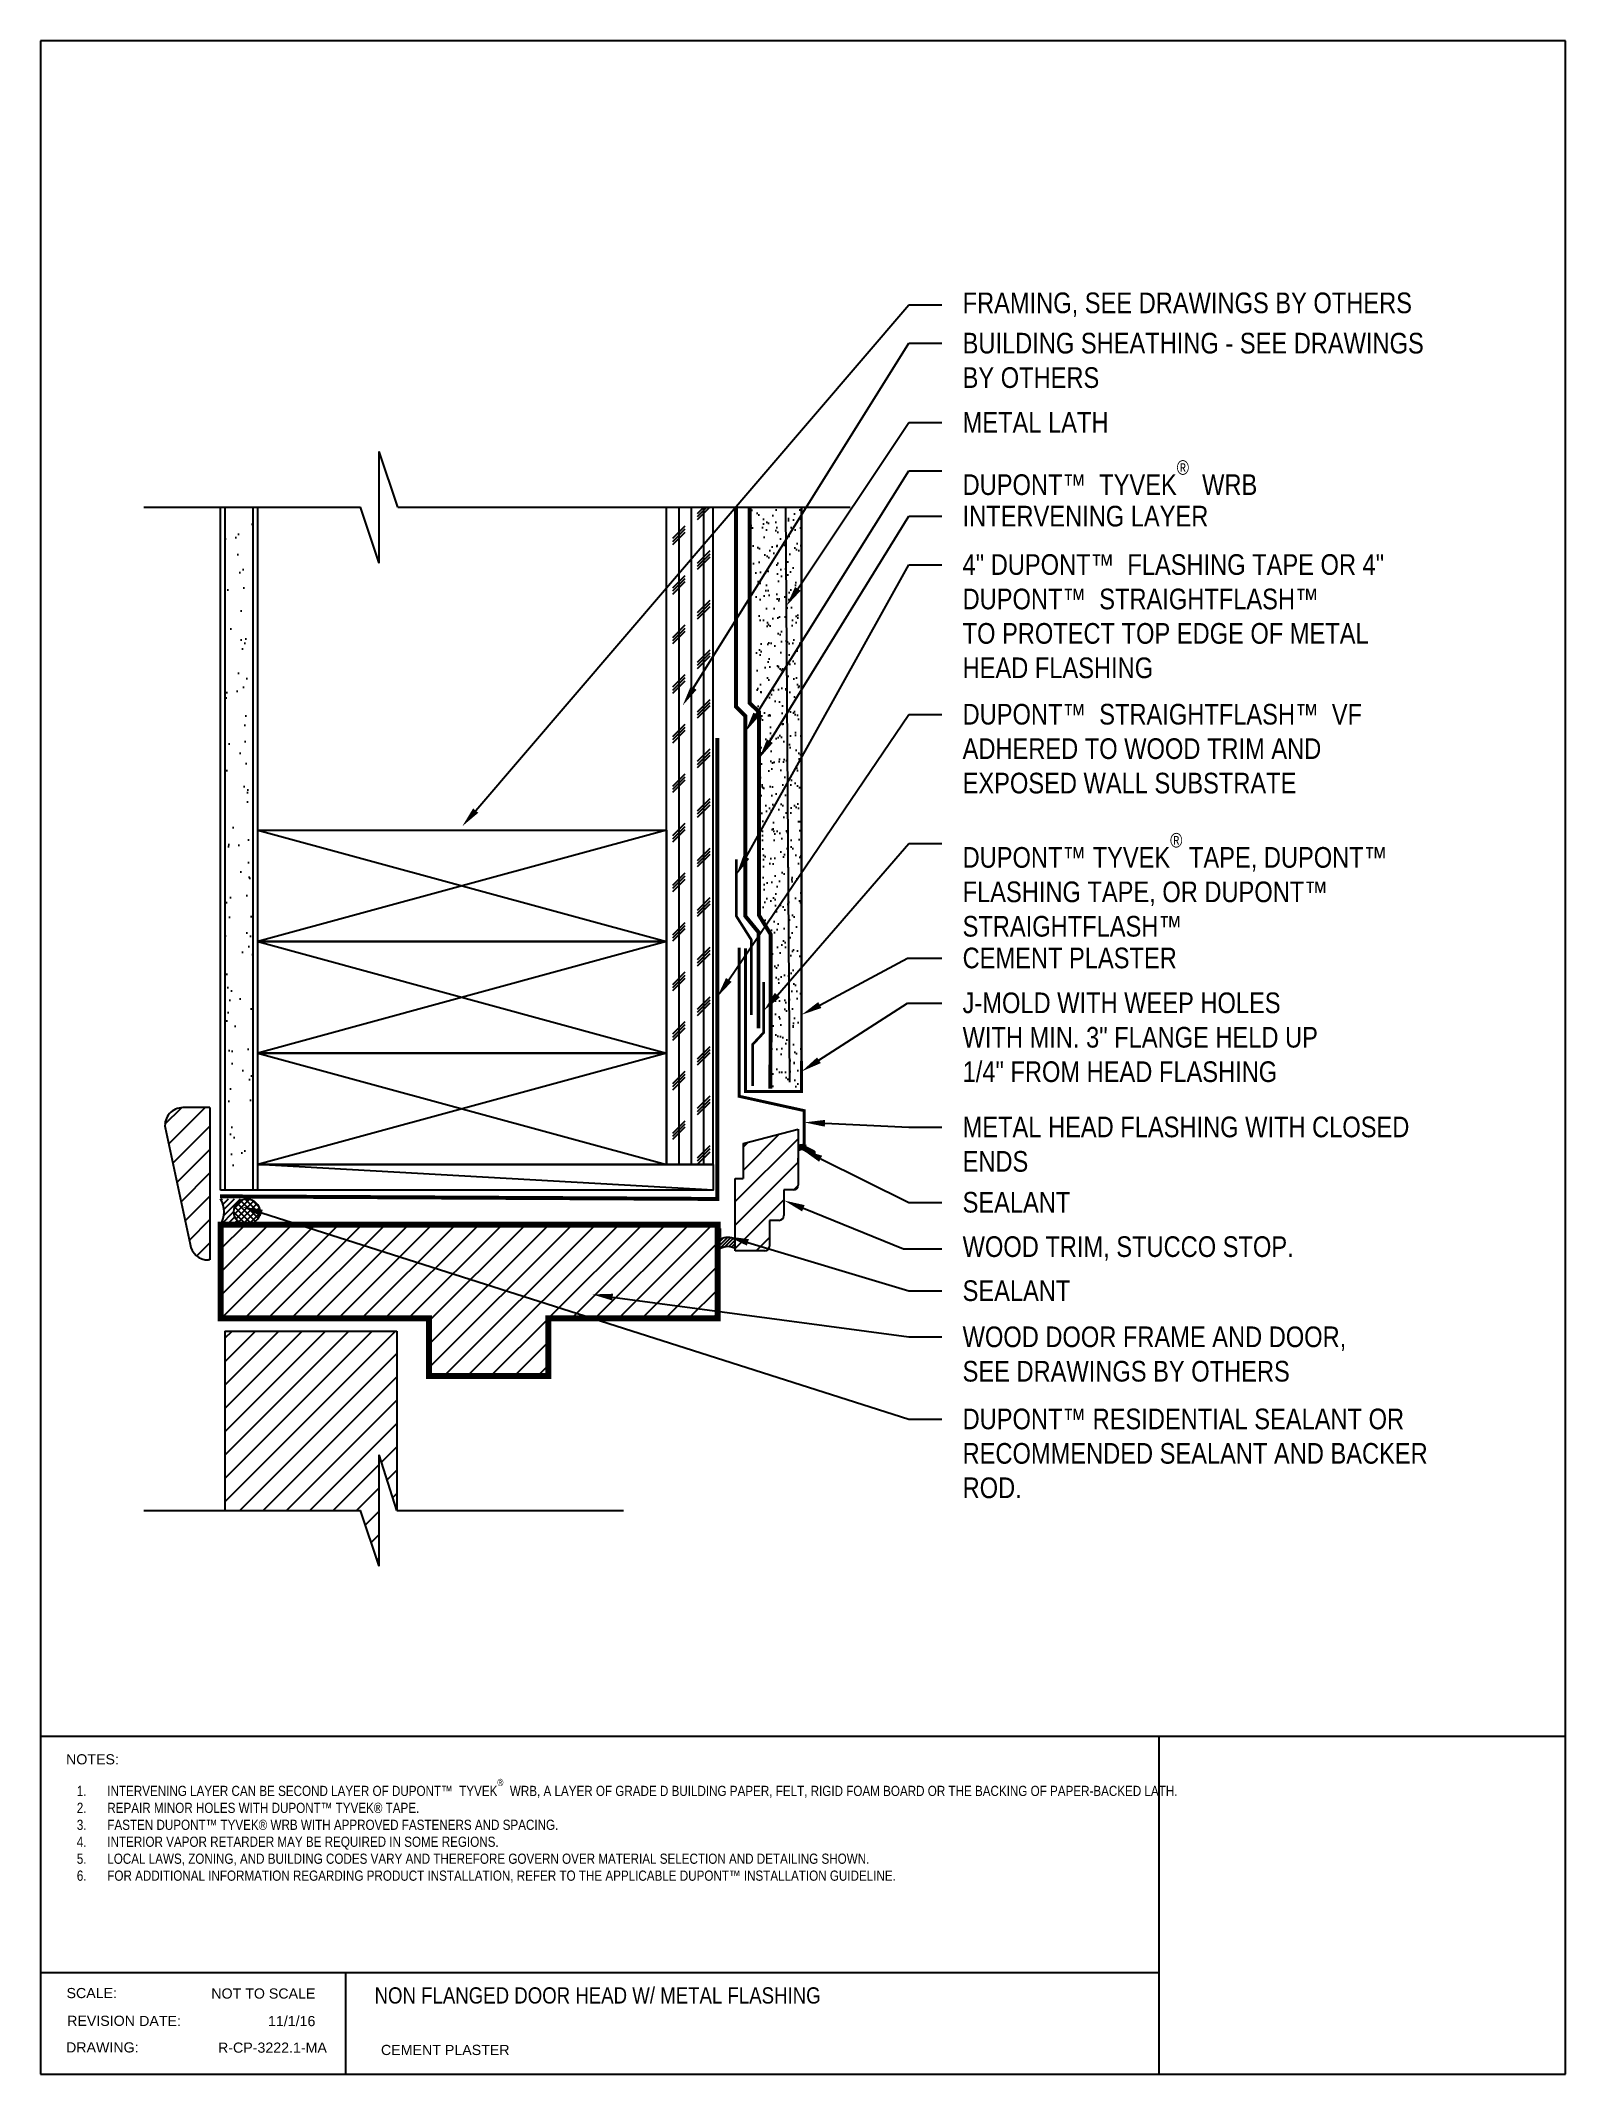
# Paper-space layout 'Title Block' of a CAD drawing. Header units: inches. Extents: x 0.3 to 7.8, y 0.1 to 10.1.
# The model-space entities are those that its viewports show. They can reach past a viewport. Long polylines and large blocks are cut down to what shows.
import ezdxf
from ezdxf import colors
from ezdxf.entities.mleader import LeaderData, LeaderLine
from ezdxf.math import Vec2, Vec3

# ---------------------------------------------------------------- set-up
doc = ezdxf.new("R2010")
doc.units = ezdxf.units.IN
doc.header["$MEASUREMENT"] = 0
for name, pattern in [('CENTER2', [1.125, 0.75, -0.125, 0.125, -0.125]), ('CENTER6', [0.4125, 0.3, -0.05, 0.03125, -0.03125]), ('HIDDEN', [0.375, 0.25, -0.125])]:
    doc.linetypes.add(name, pattern=pattern)
doc.layers.add('-ATI-HATCH', color=8, linetype='Continuous')
doc.layers.add('title block', color=7, linetype='Continuous')
for name, color, linetype, lineweight in [('-ATI-WRB', 5, 'CENTER6', 15), ('.ATI-DETAIL', 13, 'Continuous', 25), ('.ATI-HATCH', 8, 'Continuous', 25), ('.ATI-TEXT', 7, 'Continuous', 35), ('ATI-SAM', 4, 'HIDDEN', 15)]:
    doc.layers.add(name, color=color, linetype=linetype, lineweight=lineweight)
doc.styles.add('ATI ARCH 5-32', font='ARIALN.TTF', dxfattribs={"height": 0.15625})
doc.styles.get("Standard").update_dxf_attribs({"font": 'arial.ttf'})
doc.linetypes.add('ZIGZAG', pattern='A,0.0001,-0.2,[131,ltypeshp.shx,S=0.2,R=0,X=-0.2,Y=0],-0.4,[131,ltypeshp.shx,S=0.2,R=180,X=0.2,Y=0],-0.2', length=0.8001)

msp = doc.modelspace()

# ---------------------------------------------------------------- hatches: boundary and pattern name
at = {"layer": '-ATI-HATCH'}
h = msp.add_hatch(dxfattribs=at)
h.set_pattern_fill('AR-SAND', color=256, scale=0.07)
h.set_pattern_definition([(37.50000000000001, (-8.62116329364575, -80.78699126218675), (-0.004409535067672572, 0.1348776638309211), [0, -0.1064, 0, -0.119, 0, -0.11375]), (7.499999999999999, (-8.62116329364575, -80.78699126218675), (0.1238843693687409, 0.1975502245660818), [0, -0.0574, 0, -0.09590000000000001, 0, -0.03675]), (327.5, (-8.707263293645752, -80.78699126218675), (0.2179899303226047, 0.000396133747587546), [0, -0.035, 0, -0.126, 0, -0.1645]), (317.5, (-8.707263293645752, -80.78699126218675), (0.2104288623200606, 0.06143728954539746), [0, -0.0175, 0, -0.0826, 0, -0.09450000000000001])])
h.paths.add_polyline_path([(27.65180487912366, 19.22769828980557), (27.25914309486568, 19.22769828980557), (27.31063119721203, 18.38649926200929), (27.65180487912366, 18.83772413601061)])
h.paths.add_polyline_path([(27.65180487912366, 18.31426591191308), (27.65180487912366, 18.83772413601061), (27.31063119721203, 18.38649926200929), (27.31063119721202, 17.83383298739965)])
h.paths.add_polyline_path([(27.65180487912366, 18.31426591191308), (27.31063119721202, 17.83383298739965), (27.25914309486579, 17.75247663237178), (27.32945559486579, 17.6802649328308), (27.32945559486579, 16.94615794060678), (27.65180487912366, 17.21133903748122)])
h.paths.add_polyline_path([(27.32945559486579, 16.14067796915651), (27.39500796520846, 16.03369309763795), (27.41784769177222, 15.99641747817262), (27.65180487912366, 16.765810880727), (27.65180487912366, 17.21133903748122), (27.32945559486579, 16.94615794060678)])
h.paths.add_polyline_path([(27.65180487912366, 16.765810880727), (27.41784769177222, 15.99641747817262), (27.41596949324166, 14.82981897684147), (27.65180487912366, 14.80706178937567)])
h = msp.add_hatch(dxfattribs=at)
h.set_pattern_fill('ANSI31', color=256)
h.set_pattern_definition([(45, (-8.51617527397994, -164.7038618111413), (-0.08838834764831843, 0.08838834764831845), [])])
h.paths.add_polyline_path([(27.01705500780267, 13.80054928127612), (23.25455711615163, 13.80054928127618), (23.25455711615163, 13.09217931004008), (24.83163478869673, 13.09217931004002), (24.83163478869673, 12.6560408853162), (25.7345135055659, 12.65604088531614), (25.7345135055659, 13.09217931004008), (27.01705500780267, 13.09217931004002)])
h.paths.add_polyline_path([(24.58765969913415, 12.99506200129724), (23.28781039550572, 12.99506200129724), (23.28781039550572, 11.63853528142829), (24.31467826345087, 11.63853528142829), (24.45530326345087, 11.21666028142829), (24.45530326345087, 12.06041025485445), (24.58765969913415, 11.63853525485445)])
edge = h.paths.add_edge_path()
edge.add_line((27.62592644216974, 14.52395311992751), (27.20909487639423, 14.4135745918494))
edge.add_line((27.20909487639423, 14.4135745918494), (27.20909487639423, 14.15025106271816))
edge.add_line((27.20909487639423, 14.15025106271816), (27.14997697809551, 14.15025106271816))
edge.add_line((27.14997697809551, 14.15025106271816), (27.14997697809551, 13.60286002499294))
edge.add_line((27.14997697809551, 13.60286002499294), (27.37304433432726, 13.60286002499294))
edge.add_arc((27.37304433432726, 13.63898514201924), 0.03612511702630172, 270, 360)
edge.add_line((27.40916945135356, 13.63898514201924), (27.40916945135356, 13.83313329872658))
edge.add_line((27.40916945135356, 13.83313329872658), (27.48142282973535, 13.83313329872658))
edge.add_arc((27.48142282973535, 13.86925841575288), 0.03612511702630172, 270, 360)
edge.add_line((27.51754794676165, 13.86925841575288), (27.51754794676165, 14.06340657246022))
edge.add_line((27.51754794676165, 14.06340657246022), (27.58980132514344, 14.06340657246022))
edge.add_arc((27.58980132514344, 14.09953168948653), 0.03612511702630172, 270, 360)
edge.add_line((27.62592644216974, 14.09953168948653), (27.62592644216974, 14.52395311992751))
at = {"layer": '.ATI-HATCH'}
h = msp.add_hatch(dxfattribs=at)
h.set_pattern_fill('AR-SAND', color=256, scale=0.15, angle=-180)
h.set_pattern_definition([(217.5, (198.6006674024263, 456.8505930074607), (0.009449003716441117, -0.2890235653519738), [0, -0.228, 0, -0.255, 0, -0.24375]), (187.5, (198.6006674024263, 456.8505930074607), (-0.2654665057901592, -0.4233219097844609), [0, -0.123, 0, -0.2055, 0, -0.07874999999999999]), (147.4999999999999, (198.7851674024261, 456.8505930074607), (-0.4671212792627243, -0.0008488580305445696), [0, -0.07499999999999946, 0, -0.269999999999998, 0, -0.3524999999999978]), (137.4999999999999, (198.7851674024261, 456.8505930074607), (-0.4509189906858441, -0.1316513347401372), [0, -0.0375, 0, -0.177, 0, -0.2025])])
h.paths.add_polyline_path([(23.28971336615163, 14.06112478923001), (23.50065086615163, 14.06112478923001), (23.50065086615163, 19.22769834295309), (23.28971336615163, 19.22769834295309)])
h = msp.add_hatch(dxfattribs=at)
h.set_pattern_fill('CORK', color=256, scale=0.75, angle=-90.00000000000001)
h.set_pattern_definition([(270, (23.53658625780267, 19.22769828980557), (0.09375, -4.018372309702252e-17), []), (44.99999999999996, (23.48971125780267, 19.18082328980546), (-0.187499999685369, 0.1874999996853692), [0.132582522, -0.132582522]), (44.99999999999996, (23.48971125780267, 19.15738578980557), (-0.187499999685369, 0.1874999996853692), [0.132582522, -0.132582522]), (44.99999999999996, (23.48971125780267, 19.13394828980557), (-0.187499999685369, 0.1874999996853692), [0.132582522, -0.132582522])])
h.paths.add_polyline_path([(26.98189875780267, 19.22769828980557), (26.63033625780267, 19.22769828980557), (26.63033625780267, 14.25481651913577), (26.98189875780267, 14.25481651913577)])
h = msp.add_hatch(dxfattribs=at)
h.set_pattern_fill('ANSI31', color=256, scale=0.07971025142341125, angle=360)
h.set_pattern_definition([(45, (8.141357606900286, -82.07176145405077), (-0.00704545741394734, 0.007045457413947345), [])])
h.paths.add_polyline_path([(27.68538811015578, 14.35950382280993), (27.68538811015578, 14.39675974933635, 0.2853416222609665), (27.62563529799431, 14.39675974933635), (27.62563529799431, 14.35950382280993, -0.2853416222609665)])
h = msp.add_hatch(dxfattribs=at)
h.set_pattern_fill('ANSI31', color=256, scale=0.2597617298097455, angle=180)
h.set_pattern_definition([(225, (83.72258384153747, 233.5160221836627), (0.02295991008015235, -0.02295991008015236), [])])
edge = h.paths.add_edge_path()
edge.add_line((23.25455711615168, 13.80054928127625), (23.44928105154178, 13.80054928127625))
edge.add_arc((23.45327791818047, 13.89786704516744), 0.09739980550142865, 89.9999999999705, 267.6481687194827, ccw=False)
edge.add_line((23.45327791818052, 13.99526685066881), (23.25455711615168, 13.99527321666579))
edge.add_arc((23.09784185845709, 13.897911248971), 0.1844966795031509, 328.14869321968683, 391.85130678031317, ccw=False)
h = msp.add_hatch(dxfattribs=at)
h.set_pattern_fill('ANSI37', color=256, scale=0.2597617298097455, angle=180)
h.set_pattern_definition([(225, (337.3423374102171, -22.73593163111575), (0.02295991008015235, -0.02295991008015235), []), (315, (337.3423374102171, -22.73593163111575), (0.02295991008015235, 0.02295991008015235), [])])
h.paths.add_polyline_path([(23.3558781126791, 13.89786704516744, 1), (23.55067772368195, 13.89786704516744, 1)])
h = msp.add_hatch(dxfattribs=at)
h.set_pattern_fill('ANSI31', color=256, scale=0.147385962662361, angle=360)
h.set_pattern_definition([(45, (-8.988231836242107, -164.6842689014665), (-0.01302720170628284, 0.01302720170628285), [])])
h.paths.add_polyline_path([(27.14909929227116, 13.61920662119775), (27.14909929227116, 13.68809362754803, 0.2853416222609665), (27.03861506238934, 13.68809362754803), (27.03861506238934, 13.61920662119775, -0.2853416222609665)])
at = {"ltscale": 0.5}
h = msp.add_hatch(dxfattribs=at)
h.set_pattern_fill('ANSI31', color=8)
h.set_pattern_definition([(45, (-8.821232197658816, -164.7038618111413), (-0.08838834764831843, 0.08838834764831845), [])])
h.paths.add_polyline_path([(23.17435074623697, 14.68597765958151), (22.96904386545677, 14.68597765958151, 0.4489450414717281), (22.83447510885355, 14.53464920850797), (23.02477565453623, 13.65392012654922, 0.3904227751023615), (23.16434652283939, 13.5342549206577), (23.17435074623697, 13.5342549206577)])

# ---------------------------------------------------------------- linework, layer by layer
at = {"layer": '-ATI-WRB', "linetype": 'CENTER6', "ltscale": 0.75, "const_width": 0.03}
msp.add_lwpolyline([(27.15556825774713, 19.22769828980559), (27.15556825774711, 17.71825984109617), (27.22588075774711, 17.64794734109617), (27.22588075774711, 16.13491691137068), (27.32553131485365, 16.01314403929757), (27.3255113897773, 15.28579304762314)], dxfattribs=at)
at = {"layer": '.ATI-DETAIL'}
for p, q in [((24.59592826345087, 19.22769831637936), (24.45530326345087, 19.64957331637936)), ((24.45530326345087, 18.80582334295309), (24.45530326345087, 19.64957331637925)), ((22.67457158371653, 19.22769834295309), (24.31467826345087, 19.22769834295309)), ((23.25455711615163, 14.06112478923001), (23.25455711615163, 19.22769834295309)), ((23.28971336615163, 14.06112478923001), (23.28971336615163, 19.22769834295309)), ((23.50065086615163, 14.06112478923001), (23.50065086615163, 19.22769834295309)), ((23.53580711615163, 14.06112478923001), (23.53580711615163, 19.22769834295309)), ((24.45530326345087, 18.80582334295309), (24.31467826345087, 19.22769834295309)), ((24.59592826345087, 19.22769828980563), (28.01910072536757, 19.22769828980557)), ((26.63033625780267, 14.25481651913577), (26.63033625780267, 19.22769834295315)), ((26.98189875780267, 14.25481651913577), (26.98189875780267, 19.22769834295315)), ((27.24976158686161, 19.22769828980557), (27.59093526877322, 19.22769828980557)), ((27.65180487912366, 15.03770779117644), (27.65180487912366, 19.22769828980557)), ((27.65180487912366, 19.22769828980557), (27.65180487912366, 15.03770779117644)), ((23.53580698347557, 16.78606667644414), (26.6303361251266, 15.94231667644408)), ((26.6303361251266, 16.78606667644408), (23.53580698347557, 15.94231667644414)), ((23.53580704981366, 15.94231659779001), (26.63033619146469, 15.09856659778995)), ((26.63033619146469, 15.94231659778995), (23.53580704981366, 15.09856659779001)), ((23.53580711615163, 15.09856651913577), (26.63033625780267, 14.25481651913572)), ((26.63033625780267, 15.09856651913572), (23.53580711615163, 14.25481651913577)), ((23.17435074623697, 14.68597765958151), (22.96904386545677, 14.68597765958151)), ((23.17435074623697, 14.68597765958151), (23.17435074623697, 13.53425492065782)), ((22.83447510885273, 14.53464920851178), (23.02477565453702, 13.65392012654553)), ((27.68678069347943, 14.35170490547517), (27.68678069347943, 14.3889608320016)), ((26.98189875780267, 14.06112478923001), (23.53580711615163, 14.25481651913577)), ((26.98189875780267, 14.25481651913577), (26.63033625780267, 14.25481651913577)), ((27.62702788131796, 14.26691064752134), (27.62702788131796, 14.30416657404777)), ((23.17435074623697, 14.07624223457179), (23.17435074623697, 13.53425492065782)), ((23.53580711615163, 14.06112478923001), (23.25455711615163, 14.06112478923001)), ((24.87623155685648, 14.06112478923001), (23.25455711615163, 14.06112478923001)), ((27.03861506238934, 13.70400087915158), (27.03861506238934, 13.77288788550186)), ((27.14909929227116, 13.70400087915158), (27.14909929227116, 13.77288788550186)), ((23.1743507462372, 13.5342549206577), (23.16434652283939, 13.5342549206577)), ((23.28781039550572, 12.99506200129724), (24.58765969913415, 12.99506200129724)), ((23.28781039550572, 12.99506200129724), (23.28781039550572, 11.63853528142829)), ((24.58765969913415, 12.99506200129724), (24.58765969913415, 11.63853512411993)), ((24.58765969913415, 11.63853525485445), (24.45530326345087, 12.06041025485445)), ((24.45530326345087, 11.21666028142829), (24.45530326345087, 12.06041025485445)), ((22.67457158371653, 11.63853528142829), (24.31467826345087, 11.63853528142829)), ((24.45530326345087, 11.21666028142829), (24.31467826345087, 11.63853528142829)), ((24.58765969913415, 11.63853525485445), (26.30338021225086, 11.63853524156755))]:
    msp.add_line(p, q, dxfattribs=at)
at = {"layer": '.ATI-DETAIL', "linetype": 'ZIGZAG', "ltscale": 0.2}
msp.add_line((27.56370447068572, 14.87849874359243), (27.53146743188721, 19.22154967970948), dxfattribs=at)
at = {"layer": '.ATI-DETAIL', "ltscale": 0.5}
for p, q in [((27.20909487639423, 14.4135745918494), (27.62592644216974, 14.52395311992751)), ((27.62592644216974, 14.52395311992751), (27.62592644216974, 14.09953168948653)), ((27.20909487639423, 14.4135745918494), (27.20909487639423, 14.15025106271816)), ((27.14997697809551, 13.60286002499294), (27.14997697809551, 14.15025106271816)), ((27.14997697809551, 14.15025106271816), (27.20909487639423, 14.15025106271816)), ((27.58980132514344, 14.06340657246022), (27.51754794676165, 14.06340657246022)), ((27.51754794676165, 14.06340657246022), (27.51754794676165, 13.86925841575288)), ((27.48142282973535, 13.83313329872658), (27.40916945135356, 13.83313329872658)), ((27.40916945135356, 13.83313329872658), (27.40916945135356, 13.63898514201924)), ((27.37304433432726, 13.60286002499294), (27.14997697809551, 13.60286002499294))]:
    msp.add_line(p, q, dxfattribs=at)
at = {"layer": '.ATI-DETAIL', "linetype": 'CENTER2', "ltscale": 0.75, "const_width": 0.03}
msp.add_lwpolyline([(27.25914309486581, 19.22769828980559), (27.25914309486579, 17.74550642641051), (27.32945559486579, 17.6802649328308), (27.32945559486579, 16.14067796915651), (27.41784769177222, 15.99641747817262), (27.41596949324166, 14.82981897684147)], dxfattribs=at)
at = {"layer": '.ATI-DETAIL'}
for points in [[(26.6303361251266, 15.94231667644408), (23.53580698347557, 15.94231667644414), (23.53580698347557, 16.78606667644414), (26.6303361251266, 16.78606667644408)], [(26.63033619146469, 15.09856659778995), (23.53580704981366, 15.09856659779001), (23.53580704981366, 15.94231659779001), (26.63033619146469, 15.94231659778995)], [(26.63033625780267, 14.25481651913572), (23.53580711615163, 14.25481651913577), (23.53580711615163, 15.09856651913577), (26.63033625780267, 15.09856651913572)], [(23.53580711615163, 14.25481651913577), (26.98189875780267, 14.25481651913577), (26.98189875780267, 14.06112478923001), (23.53580711615163, 14.06112478923001)]]:
    msp.add_lwpolyline(points, close=True, dxfattribs=at)
at = {"layer": '.ATI-DETAIL', "const_width": 0.0225}
msp.add_lwpolyline([(27.66344922983896, 14.3718637468636), (27.73370696879508, 14.33673487738554, 0.414213562373095), (27.74697270411079, 14.34115678915748), (27.74697270411079, 14.34115678915748, 0.414213562373095), (27.74255079233896, 14.35442252447308), (27.67229305338262, 14.38955139395125), (27.67229305338262, 14.66307409012006), (27.18004613453431, 14.77167843879323), (27.18004613453431, 15.89667843879323)], format="xyb", dxfattribs=at)
msp.add_lwpolyline([(27.22684956121269, 15.89189250200468), (27.22684956121269, 14.80706178937567), (27.65180487912366, 14.80706178937567), (27.65180487912366, 15.03770779117644)], dxfattribs=at)
at = {"layer": '.ATI-DETAIL', "const_width": 0.045}
msp.add_lwpolyline([(23.25455711615163, 13.80054928127618), (23.25455711615163, 13.09217931004008), (24.83163478869673, 13.09217931004002), (24.83163478869673, 12.6560408853162), (25.7345135055659, 12.65604088531614), (25.7345135055659, 13.09217931004008), (27.01705500780267, 13.09217931004002), (27.01705500780267, 13.80054928127612)], close=True, dxfattribs=at)
at = {"layer": '.ATI-DETAIL'}
msp.add_circle((23.45327791818052, 13.89786704516744), 0.0973998055014224, dxfattribs=at)
for centre, radius, start, end in [((22.96904386545677, 14.55048083110302), 0.135496828478485, 90, 186.7098385577382), ((27.65551170407504, 14.3486702459216), 0.05661448559320627, 58.14869321968392, 121.8513067803115), ((27.65620893540155, 14.31196884246282), 0.05661448559320627, 58.14869321968392, 121.8513067803115), ((23.09784185845704, 13.897911248971), 0.1844966795031446, 328.1486932196855, 31.85130678031232), ((27.09385717733025, 13.59917510542351), 0.1046813968189085, 58.14869321968415, 121.8513067803115), ((23.15950648365975, 13.66983623519423), 0.1356676779145012, 186.7372772406628, 272.0445008059296), ((27.09385717733025, 13.53028809907318), 0.1046813968189085, 58.14869321968415, 121.8513067803115)]:
    msp.add_arc(centre, radius, start, end, dxfattribs=at)
at = {"layer": '.ATI-DETAIL', "ltscale": 0.5}
for centre in [(27.58980132514344, 14.09953168948653), (27.48142282973535, 13.86925841575288), (27.37304433432726, 13.63898514201924)]:
    msp.add_arc(centre, 0.03612511702629677, 270, 0, dxfattribs=at)
at = {"layer": 'ATI-SAM'}
for points, const_width in [([(27.01306745916528, 17.48320791156289), (27.01306745916528, 13.99516320924124), (23.25037067153389, 14.01472732355415)], 0.03), ([(27.27143671693737, 15.38785484440244), (27.27143671693737, 15.95515263193656), (27.15735618182997, 16.13537585039361), (27.15715005418564, 16.56506497009116)], 0.02), ([(27.36577193830779, 15.63575626851747), (27.36576331372425, 15.25468601705961), (27.28225775550272, 15.16474181345279), (27.2821868054741, 14.85072017732352)], 0.02)]:
    msp.add_lwpolyline(points, dxfattribs=dict(at, const_width=const_width))

# ---------------------------------------------------------------- leaders
at = {"layer": '.ATI-TEXT'}
ml = msp.add_multileader_mtext('Standard', dxfattribs=at)
ml.set_content('FRAMING, SEE DRAWINGS BY OTHERS', color=7, style='ATI ARCH 5-32')
ml.set_leader_properties(color=7)
ml.build(insert=Vec2(0, 0))
ml.multileader.update_dxf_attribs({"dogleg_length": 0.2506952675692488, "arrow_head_size": 0.15625})
ctx = ml.context
ctx.base_point, ctx.char_height, ctx.arrow_head_size, ctx.landing_gap_size, ctx.plane_origin = Vec3(28.7140028862374, 20.75861670261588), 0.15625, 0.15625, 0.15625, Vec3(28.03868016459913, 14.06116119115103)
notes = []
notes.append((ctx, [(0, (1, 1, 0), (28.46330761866815, 20.75861670261588), (1, 0), 0.2506952675692488, [(0, [(25.0836614691942, 16.81430551889622)], 0, [])])]))
ctx.mtext.insert, ctx.mtext.width, ctx.mtext.flow_direction = Vec3(28.8702528862374, 20.85219617055586), 4.082773359202143, 5
ml = msp.add_multileader_mtext('Standard', dxfattribs=at)
ml.set_content('BUILDING SHEATHING - SEE DRAWINGS BY OTHERS', color=7, style='ATI ARCH 5-32')
ml.set_leader_properties(color=7)
ml.build(insert=Vec2(0, 0))
ml.multileader.update_dxf_attribs({"dogleg_length": 0.2506952675692488, "arrow_head_size": 0.15625})
ctx = ml.context
ctx.base_point, ctx.char_height, ctx.arrow_head_size, ctx.landing_gap_size, ctx.plane_origin = Vec3(28.7140028862374, 20.46798557919419), 0.15625, 0.15625, 0.15625, Vec3(28.06492204603748, 14.12041497743616)
notes.append((ctx, [(0, (1, 1, 0), (28.46330761866815, 20.46798557919419), (1, 0), 0.2506952675692488, [(0, [(26.75207822907791, 17.72827993761643)], 0, [])])]))
ctx.mtext.insert, ctx.mtext.width, ctx.mtext.flow_direction = Vec3(28.8702528862374, 20.54744286091315), 3.539571888254009, 5
ml = msp.add_multileader_mtext('Standard', dxfattribs=at)
ml.set_content('METAL LATH', color=7, style='ATI ARCH 5-32')
ml.set_leader_properties(color=7)
ml.build(insert=Vec2(0, 0))
ml.multileader.update_dxf_attribs({"dogleg_length": 0.2506952675692488, "arrow_head_size": 0.15625})
ctx = ml.context
ctx.base_point, ctx.char_height, ctx.arrow_head_size, ctx.landing_gap_size, ctx.plane_origin = Vec3(28.7140028862374, 19.86957170621167), 0.15625, 0.15625, 0.15625, Vec3(27.47284017838932, 18.48064503935791)
notes.append((ctx, [(0, (1, 1, 0), (28.46330761866815, 19.86957170621167), (1, 0), 0.2506952675692488, [(0, [(27.53696339043555, 18.4811210048727)], 0, [])])]))
ctx.mtext.insert, ctx.mtext.flow_direction = Vec3(28.8702528862374, 19.94774999748043), 5
ml = msp.add_multileader_mtext('Standard', dxfattribs=at)
ml.set_content('DUPONT™  TYVEK{\\A1;\\H0.7x;\\S®^ ;}  WRB ', color=7, style='ATI ARCH 5-32')
ml.set_leader_properties(color=7)
ml.build(insert=Vec2(0, 0))
ml.multileader.update_dxf_attribs({"dogleg_length": 0.2506952675692488, "arrow_head_size": 0.15625})
ctx = ml.context
ctx.base_point, ctx.char_height, ctx.arrow_head_size, ctx.landing_gap_size, ctx.plane_origin = Vec3(28.7140028862374, 19.50373274568653), 0.15625, 0.15625, 0.15625, Vec3(26.18594386633967, 17.10105041769918)
notes.append((ctx, [(0, (1, 1, 0), (28.46330761866815, 19.50373274568653), (1, 0), 0.2506952675692488, [(0, [(27.22588075774711, 17.52858888045932)], 0, [])])]))
ctx.mtext.insert, ctx.mtext.flow_direction = Vec3(28.8702528862374, 19.58319002740549), 5
ml = msp.add_multileader_mtext('Standard', dxfattribs=at)
ml.set_content('INTERVENING LAYER', color=7, style='ATI ARCH 5-32')
ml.set_leader_properties(color=7)
ml.build(insert=Vec2(0, 0))
ml.multileader.update_dxf_attribs({"dogleg_length": 0.2506952675692488, "arrow_head_size": 0.15625})
ctx = ml.context
ctx.base_point, ctx.char_height, ctx.arrow_head_size, ctx.landing_gap_size, ctx.plane_origin = Vec3(28.7140028862374, 19.15936212011479), 0.15625, 0.15625, 0.15625, Vec3(27.37049804272485, 15.82877691816765)
notes.append((ctx, [(0, (1, 1, 0), (28.46330761866815, 19.15936212011479), (1, 0), 0.2506952675692488, [(0, [(27.32945559486579, 17.32558305457417)], 0, [])])]))
ctx.mtext.insert, ctx.mtext.flow_direction = Vec3(28.8702528862374, 19.23881940183375), 5
ml = msp.add_multileader_mtext('Standard', dxfattribs=at)
ml.set_content('4" DUPONT™  FLASHING TAPE OR 4" DUPONT™  STRAIGHTFLASH™  \\PTO PROTECT TOP EDGE OF METAL \\PHEAD FLASHING', color=7, style='ATI ARCH 5-32')
ml.set_leader_properties(color=7)
ml.build(insert=Vec2(0, 0))
ml.multileader.update_dxf_attribs({"dogleg_length": 0.25, "arrow_head_size": 0.15625})
ctx = ml.context
ctx.base_point, ctx.char_height, ctx.arrow_head_size, ctx.landing_gap_size, ctx.plane_origin = Vec3(28.7140028862374, 18.79320683730964), 0.15625, 0.15625, 0.15625, Vec3(33.24238811077029, 15.83438392236775)
notes.append((ctx, [(1, (1, 1, 0), (28.46330761866815, 18.79320683730964), (1, 0), 0.2506952675692488, [(0, [(27.15720831453612, 16.4436167344826)], 0, [])])]))
ctx.mtext.insert, ctx.mtext.width, ctx.mtext.flow_direction = Vec3(28.8702528862374, 18.8726641190286), 3.407494845222573, 5
ml = msp.add_multileader_mtext('Standard', dxfattribs=at)
ml.set_content('DUPONT™  STRAIGHTFLASH™  VF ADHERED TO WOOD TRIM AND EXPOSED WALL SUBSTRATE', color=7, style='ATI ARCH 5-32')
ml.set_leader_properties(color=7)
ml.build(insert=Vec2(0, 0))
ml.multileader.update_dxf_attribs({"dogleg_length": 0.2506952675692488, "arrow_head_size": 0.15625})
ctx = ml.context
ctx.base_point, ctx.char_height, ctx.arrow_head_size, ctx.landing_gap_size, ctx.plane_origin = Vec3(28.7140028862374, 17.66081746847729), 0.15625, 0.15625, 0.15625, Vec3(28.06492204603748, 13.35653348872978)
notes.append((ctx, [(0, (1, 1, 0), (28.46330761866815, 17.66081746847729), (1, 0), 0.2506952675692488, [(0, [(27.01306745916528, 15.52281056569404)], 0, [])])]))
ctx.mtext.insert, ctx.mtext.width, ctx.mtext.flow_direction = Vec3(28.8702528862374, 17.74027475019625), 3.161296820519055, 5
ml = msp.add_multileader_mtext('Standard', dxfattribs=at)
ml.set_content('DUPONT™ TYVEK{\\A1;\\H0.7x;\\S®^ ;} TAPE, DUPONT™ \\PFLASHING TAPE, OR DUPONT™ STRAIGHTFLASH™', color=7, style='ATI ARCH 5-32')
ml.set_leader_properties(color=7)
ml.build(insert=Vec2(0, 0))
ml.multileader.update_dxf_attribs({"dogleg_length": 0.25, "arrow_head_size": 0.15625})
ctx = ml.context
ctx.base_point, ctx.char_height, ctx.arrow_head_size, ctx.landing_gap_size, ctx.plane_origin = Vec3(28.7140028862374, 16.68388472357321), 0.15625, 0.15625, 0.15625, Vec3(32.78281035122981, 15.18991357934641)
notes.append((ctx, [(1, (1, 1, 0), (28.4640028862374, 16.68388472357321), (1, 0), 0.25, [(0, [(27.36576893439126, 15.41955839826844)], 0, [])])]))
ctx.mtext.insert, ctx.mtext.width, ctx.mtext.flow_direction = Vec3(28.8702528862374, 16.76334200529218), 3.535203235081326, 5
ml = msp.add_multileader_mtext('Standard', dxfattribs=at)
ml.set_content('CEMENT PLASTER', color=7, style='ATI ARCH 5-32')
ml.set_leader_properties(color=7)
ml.build(insert=Vec2(0, 0))
ml.multileader.update_dxf_attribs({"dogleg_length": 0.25, "arrow_head_size": 0.15625})
ctx = ml.context
ctx.base_point, ctx.char_height, ctx.arrow_head_size, ctx.landing_gap_size, ctx.plane_origin = Vec3(28.7140028862374, 15.817048557349), 0.15625, 0.15625, 0.15625, Vec3(28.06492204603748, 11.66742982347608)
notes.append((ctx, [(0, (1, 1, 0), (28.45302494274252, 15.817048557349), (1, 0), 0.2609779434948862, [(0, [(27.65180487912366, 15.38850451666667)], 0, [])])]))
ctx.mtext.insert, ctx.mtext.width, ctx.mtext.flow_direction = Vec3(28.8702528862374, 15.89650583906796), 2.711853837186936, 5
ml = msp.add_multileader_mtext('Standard', dxfattribs=at)
ml.set_content('J-MOLD WITH WEEP HOLES WITH MIN. 3" FLANGE HELD UP 1/4" FROM HEAD FLASHING', color=7, style='ATI ARCH 5-32')
ml.set_leader_properties(color=7)
ml.build(insert=Vec2(0, 0))
ml.multileader.update_dxf_attribs({"dogleg_length": 0.25, "arrow_head_size": 0.15625})
ctx = ml.context
ctx.base_point, ctx.char_height, ctx.arrow_head_size, ctx.landing_gap_size, ctx.plane_origin = Vec3(28.7140028862374, 15.47751546438749), 0.15625, 0.15625, 0.15625, Vec3(28.06492204603748, 11.23841724460095)
notes.append((ctx, [(0, (1, 1, 0), (28.45302494274252, 15.47751546438749), (1, 0), 0.2609779434948862, [(0, [(27.65180487912366, 14.95949193779154)], 0, [])])]))
ctx.mtext.insert, ctx.mtext.width, ctx.mtext.flow_direction = Vec3(28.8702528862374, 15.55697274610645), 2.711853837186936, 5
ml = msp.add_multileader_mtext('Standard', dxfattribs=at)
ml.set_content('METAL HEAD FLASHING WITH CLOSED ENDS', color=7, style='ATI ARCH 5-32')
ml.set_leader_properties(color=7)
ml.build(insert=Vec2(0, 0))
ml.multileader.update_dxf_attribs({"dogleg_length": 0.2506952675692488, "arrow_head_size": 0.15625})
ctx = ml.context
ctx.base_point, ctx.char_height, ctx.arrow_head_size, ctx.landing_gap_size, ctx.plane_origin = Vec3(28.7140028862374, 14.53873166071423), 0.15625, 0.15625, 0.15625, Vec3(28.06492204603748, 10.87213970701572)
notes.append((ctx, [(0, (1, 1, 0), (28.46330761866815, 14.53873166071423), (1, 0), 0.2506952675692488, [(0, [(27.67229305338262, 14.57448338708718)], 0, [])])]))
ctx.mtext.insert, ctx.mtext.width, ctx.mtext.flow_direction = Vec3(28.8702528862374, 14.61818894243319), 3.527823433849868, 5
ml = msp.add_multileader_mtext('Standard', dxfattribs=at)
ml.set_content('SEALANT', color=7, style='ATI ARCH 5-32')
ml.set_leader_properties(color=7)
ml.build(insert=Vec2(0, 0))
ml.multileader.update_dxf_attribs({"dogleg_length": 0.2506952675692488, "arrow_head_size": 0.15625})
ctx = ml.context
ctx.base_point, ctx.char_height, ctx.arrow_head_size, ctx.landing_gap_size, ctx.plane_origin = Vec3(28.7140028862374, 13.96894948703141), 0.15625, 0.15625, 0.15625, Vec3(28.74644181686975, 13.07359573742536)
notes.append((ctx, [(0, (1, 1, 0), (28.46330761866815, 13.96894948703141), (1, 0), 0.2506952675692488, [(0, [(27.65620893540155, 14.36858332805602)], 0, [])])]))
ctx.mtext.insert, ctx.mtext.width, ctx.mtext.flow_direction = Vec3(28.8702528862374, 14.04840676875037), 2.986546653569008, 5
ml = msp.add_multileader_mtext('Standard', dxfattribs=at)
ml.set_content('DUPONT™ RESIDENTIAL SEALANT OR RECOMMENDED SEALANT AND BACKER ROD. ', color=7, style='ATI ARCH 5-32')
ml.set_leader_properties(color=7)
ml.build(insert=Vec2(0, 0))
ml.multileader.update_dxf_attribs({"dogleg_length": 0.2506952675692488, "arrow_head_size": 0.15625})
ctx = ml.context
ctx.base_point, ctx.char_height, ctx.arrow_head_size, ctx.landing_gap_size, ctx.plane_origin = Vec3(28.7140028862374, 12.32968899891529), 0.15625, 0.15625, 0.15625, Vec3(28.74244564766767, 10.84646152650174)
notes.append((ctx, [(0, (1, 1, 0), (28.46330761866815, 12.32968899891529), (1, 0), 0.2506952675692488, [(0, [(23.41755752160307, 13.9365631287227)], 0, [])])]))
ctx.mtext.insert, ctx.mtext.width, ctx.mtext.flow_direction = Vec3(28.8702528862374, 12.40914628063425), 3.553041085580503, 5
ml = msp.add_multileader_mtext('Standard', dxfattribs=at)
ml.set_content('\\A1;WOOD TRIM, STUCCO STOP. ', color=7, style='ATI ARCH 5-32')
ml.set_leader_properties(color=7)
ml.build(insert=Vec2(0, 0))
ml.multileader.update_dxf_attribs({"dogleg_length": 0.25, "arrow_head_size": 0.15625})
ctx = ml.context
ctx.base_point, ctx.char_height, ctx.arrow_head_size, ctx.landing_gap_size, ctx.plane_origin = Vec3(28.7140028862374, 13.61904986248572), 0.15625, 0.15625, 0.15625, Vec3(28.13028202777346, 9.06482413534144)
notes.append((ctx, [(0, (1, 1, 0), (28.42331557834048, 13.61904986248572), (1, 0), 0.290687307896924, [(0, [(27.52026797346829, 13.98319770718234)], 0, [])])]))
ctx.mtext.insert, ctx.mtext.width, ctx.mtext.flow_direction = Vec3(28.8702528862374, 13.7126293304257), 2.584084486905681, 5
ml = msp.add_multileader_mtext('Standard', dxfattribs=at)
ml.set_content('SEALANT', color=7, style='ATI ARCH 5-32')
ml.set_leader_properties(color=7)
ml.build(insert=Vec2(0, 0))
ml.multileader.update_dxf_attribs({"dogleg_length": 0.2506952675692488, "arrow_head_size": 0.15625})
ctx = ml.context
ctx.base_point, ctx.char_height, ctx.arrow_head_size, ctx.landing_gap_size, ctx.plane_origin = Vec3(28.7140028862374, 13.30013051868843), 0.15625, 0.15625, 0.15625, Vec3(28.74644181686975, 11.77517857272647)
notes.append((ctx, [(0, (1, 1, 0), (28.46330761866815, 13.30013051868843), (1, 0), 0.2506952675692488, [(0, [(27.0955399196919, 13.71134063008992)], 0, [])])]))
ctx.mtext.insert, ctx.mtext.width, ctx.mtext.flow_direction = Vec3(28.8702528862374, 13.37958780040739), 2.986546653569008, 5
ml = msp.add_multileader_mtext('Standard', dxfattribs=at)
ml.set_content('WOOD DOOR FRAME AND DOOR, SEE DRAWINGS BY OTHERS', color=7, style='ATI ARCH 5-32')
ml.set_leader_properties(color=7)
ml.build(insert=Vec2(0, 0))
ml.multileader.update_dxf_attribs({"dogleg_length": 0.2506952675692488, "arrow_head_size": 0.15625})
ctx = ml.context
ctx.base_point, ctx.char_height, ctx.arrow_head_size, ctx.landing_gap_size, ctx.plane_origin = Vec3(28.7140028862374, 12.95093213828653), 0.15625, 0.15625, 0.15625, Vec3(28.74244564766767, 11.38913556210463)
notes.append((ctx, [(0, (1, 1, 0), (28.46330761866815, 12.95093213828653), (1, 0), 0.2506952675692488, [(0, [(26.06680556983869, 13.2732050859363)], 0, [])])]))
ctx.mtext.insert, ctx.mtext.width, ctx.mtext.flow_direction = Vec3(28.8702528862374, 13.03038942000549), 2.986546653569008, 5
for ctx, leaders in notes:
    for number, flags, end, landing, length, lines in leaders:
        leader = LeaderData()
        leader.index, (leader.has_last_leader_line, leader.has_dogleg_vector, leader.attachment_direction) = number, flags
        leader.last_leader_point, leader.dogleg_vector, leader.dogleg_length = Vec3(end), Vec3(landing), length
        for number, points, colour, breaks in lines:
            line = LeaderLine()
            line.index, line.vertices, line.color, line.breaks = number, Vec3.list(points), colors.encode_raw_color(colour), breaks
            leader.lines.append(line)
        ctx.leaders.append(leader)

psp = doc.layouts.new('Title Block')

# ---------------------------------------------------------------- linework, layer by layer
for p, q in [((7.771899695485686, 10.07504927094512), (0.2718996954856863, 10.07504927094512)), ((0.2718996954856863, 10.07504927094512), (0.2718996954856863, 0.07504927094511427)), ((7.771899695485689, 0.07504927094511471), (7.771899695485686, 10.07504927094512)), ((0.2718996954856863, 1.737269155959506), (7.771899695485686, 1.737269155959506)), ((5.771899695485686, 1.737269155959506), (5.771899695485686, 0.07504927094511427)), ((0.2718996954856863, 0.5750492709451152), (5.771899695485686, 0.5750492709451152)), ((1.771899695485686, 0.5750492709451152), (1.771899695485686, 0.07504927094511427)), ((0.2718996954856863, 0.07504927094511427), (7.771899695485689, 0.07504927094511471))]:
    psp.add_line(p, q)

# ---------------------------------------------------------------- texts
at = {"attachment_point": 1}
for s, width, heights, insert, char_height in [('{\\fArial Narrow|b0|i0|c0|p34;NON FLANGED DOOR HEAD W/ METAL FLASHING}', 4.310504135392712, [0], (1.914338784193419, 0.5030469222300447), 0.08), ('NOT TO SCALE', 0.5718669993594432, [0.1414211756834407], (1.111289629989543, 0.4974740549447638), 0.05), ('REVISION', 0.6779365551898024, [0], (0.4020776440025315, 0.3633825347078954), 0.05), ('11/1/16', 0.4618925883192802, [0], (1.390245117100505, 0.3620140147838775), 0.05), ('R-CP-3222.1-MA', 0.4398977061112461, [0], (1.144386047523099, 0.2312793377849509), 0.05), ('CEMENT PLASTER', 1.075187865449848, [0], (1.946002234002691, 0.2199202764076098), 0.05)]:
    psp.add_mtext_dynamic_manual_height_columns(s, width=width, gutter_width=0.25, heights=heights, dxfattribs=dict(at, insert=insert, char_height=char_height))
for tag, p in [('NOTES:', (0.3968260372617323, 1.599124868016343)), ('SCALE:', (0.3991678121522284, 0.4497322888611528)), ('DATE:', (0.7563877781572046, 0.3126679675802855)), ('DRAWING:', (0.3967100156563248, 0.182561968654614))]:
    psp.add_attdef(tag, p, '', height=0.05)
at = {"layer": 'title block', "insert": (0.3997665745158798, 1.527716842634984), "char_height": 0.05, "attachment_point": 1}
psp.add_mtext_dynamic_manual_height_columns('\\pi-0.15,l0.2,t0.2;{\\fArial Narrow|b0|i0|c0|p34;\\C7;1.^IINTERVENING LAYER CAN BE SECOND LAYER OF DUPONT™  TYVEK\\A1;\\H0.7x;\\S®^ ;\\A0;\\H1.42857x;  WRB, A LAYER OF GRADE D BUILDING PAPER, FELT, RIGID FOAM BOARD OR THE BACKING OF PAPER-BACKED LATH.\\P2.^IREPAIR MINOR HOLES WITH DUPONT™ TYVEK® TAPE. \\P3.^IFASTEN DUPONT™ TYVEK® WRB WITH APPROVED FASTENERS AND SPACING. \\P4.^IINTERIOR VAPOR RETARDER MAY BE REQUIRED IN SOME REGIONS. \\P5.^ILOCAL LAWS, ZONING, AND BUILDING CODES VARY AND THEREFORE GOVERN OVER MATERIAL SELECTION AND DETAILING SHOWN. \\P6.^IFOR ADDITIONAL INFORMATION REGARDING PRODUCT INSTALLATION, REFER TO THE APPLICABLE DUPONT™ INSTALLATION GUIDELINE.}', width=5.372133120969806, gutter_width=0.25, heights=[0.9526675716898687], dxfattribs=at)

# ---------------------------------------------------------------- viewports
at = {"layer": '0'}
psp.add_viewport(center=(4.021899695485686, 5.906159213452311), size=(7.5, 8.337780114985609), view_center_point=(27.6623485485113, 16.34387560189934), view_height=12.82735401835121, dxfattribs=at)

doc.saveas('drawing.dxf')
